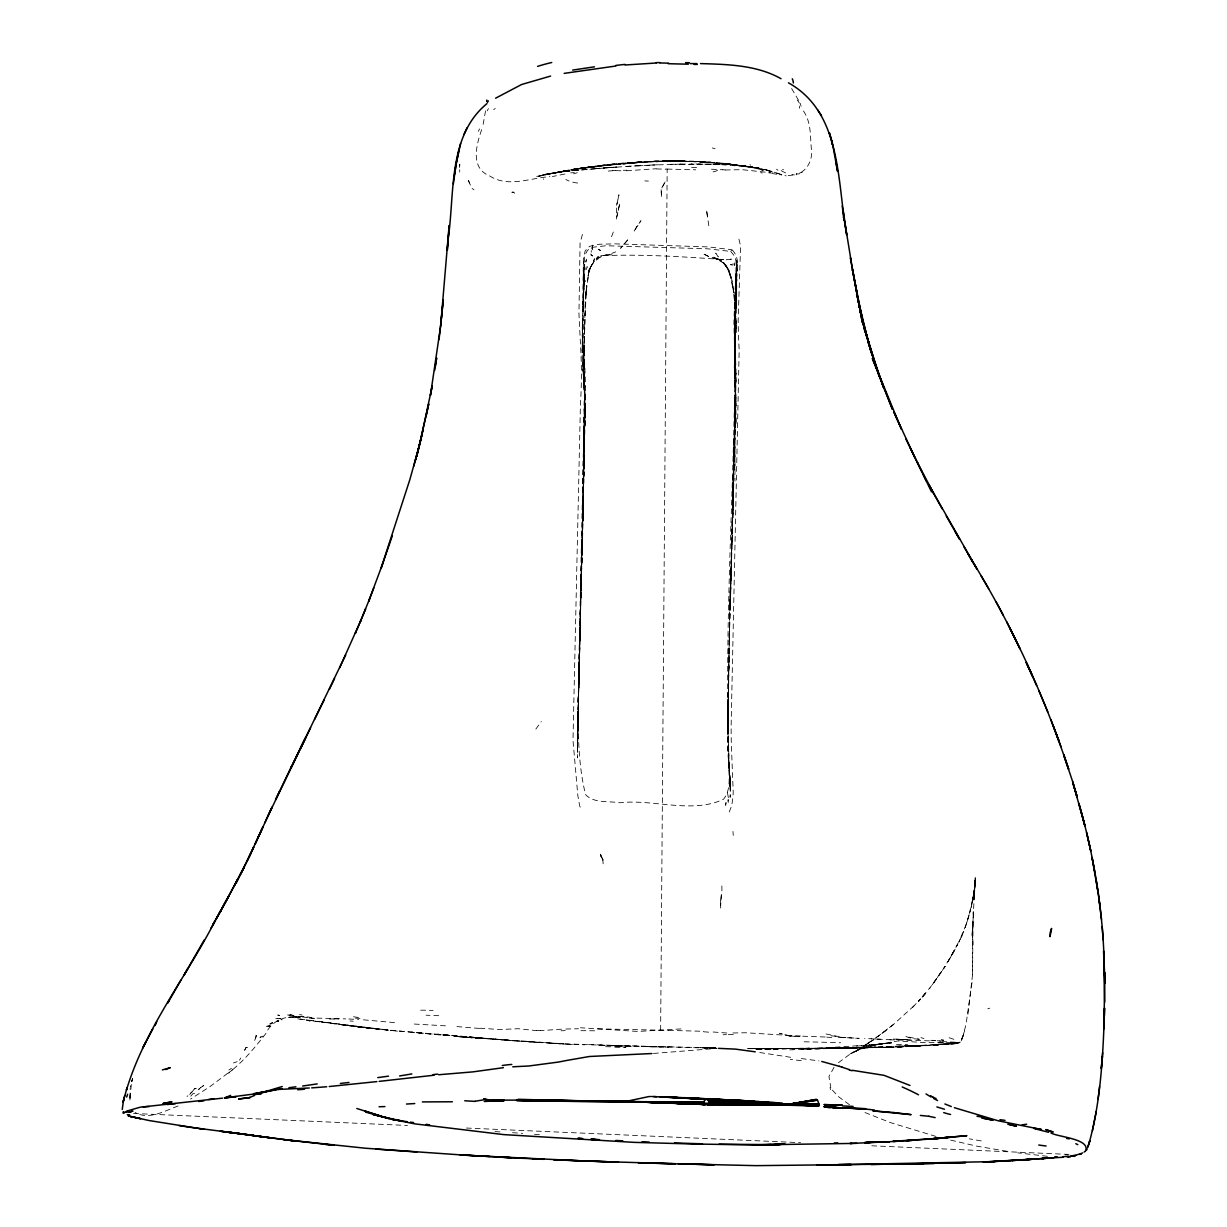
<?xml version="1.0" encoding="UTF-8"?>
<svg xmlns="http://www.w3.org/2000/svg" width="1227" height="1227" viewBox="0 0 1227 1227"><rect width="100%" height="100%" fill="white"/><g stroke="black" fill="none" stroke-linecap="round" stroke-linejoin="round"><path stroke-width="0.75" stroke-dasharray="5 3.75" d="M131.32 1084.423L129.955 1100.021L130.108 1088.594M583.515 272.486L583.715 262.195L583.531 288.207M583.577 486.229L584.696 400.769M727.948 711.599L727.979 753.792L730.479 789.038L730.234 784.467L730.341 787.412C721.921 633.976 736.016 480.186 735.004 326.658M583.239 305.784L584.604 257.164A16.304 15.874 0.1 0 1 585.126 254.756L587.503 250.339L592.15 247.333L606 245.737L707.642 248.805L730.74 251.428L731.89 249.71L708.424 246.918L614.742 243.851L599.359 244.25L589.527 246.351L585.187 250.829L583.423 258.621L582.411 346.766L582.273 326.351M727.672 737.013L727.979 753.792M727.918 729.958L729.037 652.304M730.065 780.74L729.881 785.832L727.902 728.838L728.086 740.479M735.51 384.665L735.494 391.904L735.617 379.68L735.387 398.039L735.448 394.711M728.056 707.013L728.04 708.332L728.148 698.608L727.672 728.562L727.672 726.829M728.593 677.289L728.593 678.362L730.356 594.343M734.498 339.511L735.402 304.097M974.376 896.845L975.312 878.409L971.983 937.244L973.057 920.281L972.536 974.821L967.812 1015.25M577.81 711.307L577.503 752.289L578.147 713.224M583.423 292.348L583.055 304.695L583.346 266.796M584.205 433.131L584.236 426.03M727.795 719.927L727.81 718.439L727.672 728.562M736.798 287.072L735.479 276.627L736.783 291.397L734.835 331.796L735.817 305.232M581.414 563.423L582.227 534.957M583.837 360.922L583.392 382.778L584.558 330.569M583.178 506.184L583.239 498.315M583.745 483.3L583.868 475.693M583.991 450.416L584.804 391.612L582.488 524.926M587.273 267.685L587.288 266.504M660.632 1030.189L667.166 169.081L665.77 169.019M734.804 346.106L734.804 322.287M736.553 293.913L736.338 283.514L736.108 305.891M577.319 736.507L577.748 712.795M582.442 321.765L582.196 356.474L583.561 374.281L582.595 362.701L583.178 371.49L582.825 366.597M581.659 567.211L582.012 546.797A802.703 781.139 0 0 0 582.764 524.098L583.438 481.245M584.267 422.303L584.343 414.956M584.712 385.401L584.712 406.505L583.254 357.026L584.773 387.103L584.297 373.514M721.875 885.909L721.936 892.627M727.749 734.175L728.071 705.157M735.633 381.98L735.679 377.011L735.479 389.803L735.633 381.98L735.494 387.901M583.285 507.426L583.3 491.26M584.083 417.211L578.53 679.513M584.205 429.603L583.377 499.926M584.389 435.294L584.527 422.978M584.589 402.471L584.221 367.318M727.902 715.142L727.764 725.955L728.117 710.157L727.718 732.964M728.255 693.408L728.286 691.031M729.252 632.994L729.191 639.85L729.544 615.248M734.697 337.026L734.728 353.56L735.326 328.023L734.835 344.005M582.242 349.266L582.365 352.394L582.273 346.474L582.196 356.474M583.285 489.558L583.991 454.235M583.791 453.238L584.573 383.913M583.561 480.447L580.877 585.739M584.19 450.539L584.527 417.886M583.561 492.763L585.034 407.717M584.297 443.008L584.389 427.456M584.819 416.076L584.926 407.517M728.669 669.758L728.792 660.832M728.777 667.227L728.363 695.816M729.405 641.537L729.59 626.798M583.392 382.118L583.837 390.263L583.469 376.628M582.687 511.23L581.261 570.632M584.282 419.91L584.451 408.744M584.65 387.64L584.589 376.566L584.159 411.229M583.975 461.613L584.343 449.542M584.834 420.063L584.067 458.469M584.558 444.895L584.681 427.548M727.81 730.985L728.255 707.181M728.485 692.979L728.086 711.936M728.577 676.491L728.685 668.608M729.267 636.936L728.47 688.286M729.62 622.15L729.129 650.847M732.274 535.156L730.418 605.617L731.307 566.751M735.755 383.729L735.955 373.008L734.758 416.168L736.031 371.029L734.712 332.977M583.899 285.661L583.791 289.71L583.929 284.603L583.224 302.179L583.945 269.449L583.454 303.897L584.282 273.989L583.438 297.885M580.739 605.847L580.478 621.429M582.426 509.757L584.251 401.398M582.963 491.582L583.193 477.242M583.761 460.999L583.868 454.143M584.19 447.855L583.346 475.877M584.665 394.434L583.331 349.097L584.604 378.115M583.546 496.72L583.684 488.607M583.868 476.92L584.251 460.064M584.466 436.873L582.457 545.11M584.573 434.803L584.696 426.521M727.81 725.878L727.902 714.712M728.608 674.773L728.132 701.077M728.7 671.491L730.126 595.478M728.194 704.129L728.669 679.298M734.482 350.723L734.636 363.867L734.452 348.867L734.927 372.717M736.139 307.44L734.436 351.796L735.433 304.219M732.366 524.45L733.945 454.082M734.942 434.45L734.988 481.153M735.448 391.95L735.602 384.051L735.096 412.456M582.411 329.357L582.442 327.578L582.334 333.13M583.761 363.913L584.083 345.508M580.233 620.463L580.662 593.27M580.754 602.242L581.567 571.828M583.531 477.87L583.669 470.355M584.497 420.508L584.604 413.99M583.837 472.226L583.438 494.328M584.451 437.165L584.558 430.692M584.988 411.797L584.328 434.649M584.65 438.806L584.037 469.573M728.838 662.672L730.801 576.46M727.933 712.841L728.501 681.614M734.835 331.796L735.019 327.977L734.789 377.563L734.958 337.425M734.636 363.867L736.415 275.891L735.019 335.186M732.151 527.043L733.562 467.226L732.028 530.923M735.571 323.422L735.679 314.127L734.344 356.397L734.406 353.821M733.317 478.239L732.688 500.923M579.113 665.279L578.5 702.994M580.264 613.991L581.184 565.708M583.101 503.101L583.899 466.229M583.653 460.907L584.113 447.594M582.718 533.208L581.721 569.405M583.132 515.355L583.546 497.871M584.405 452.456L584.942 423.683M584.988 412.487L584.926 427.748L585.11 418.56M728.209 697.78L728.363 689.513M729.452 626.951L729.896 604.604M728.669 679.973L729.068 645.141M732.626 498.883L732.918 484.098M732.366 520.095L732.688 503.837M732.764 492.257L732.504 508.545M732.412 528.806L733.086 498.499M733.685 477.824L733.132 517.932L734.16 460.048M735.418 396.858L733.761 459.496M734.083 460.769L735.571 401.873L734.482 446.352M583.454 289.235L583.055 305.508L583.239 299.771M578.929 667.81L579.221 653.331M578.239 702.78L578.285 700.862M578.745 686.967L578.991 672.335M579.052 671.276L580.248 615.586M580.616 597.84L580.831 584.896M579.773 646.951L579.466 661.2M581.399 565.8L581.429 564.083M582.212 528.791L582.81 499.42M583.009 510.509L583.193 502.303M583.285 495.11L583.423 488.254M582.81 516.23L582.242 552.886M733.777 468.791L734.682 420.723M734.252 453.852L734.39 447.38M583.623 296.228L583.055 313.867M578.484 693.792L578.822 680.402L577.396 757.918L578.178 708.669M579.389 646L577.396 742.734M579.619 643.362L580.739 592.518M580.049 616.245L580.218 609.052M578.899 687.948L580.31 629.696M579.926 634.804L581.337 578.776M581.445 574.573L579.251 671.829M584.021 464.205L584.19 456.521M584.573 428.606L585.003 401.689M579.451 669.497L578.546 699.099M582.304 539.803L582.488 531.536M582.81 518.699L583.331 495.294M736.675 289.357L736.645 273.253L735.863 300.538M729.344 625.295L729.405 622.672M729.405 629.497L729.59 621.215M730.556 595.555L730.525 597.334L730.755 587.411M732.182 520.877L731.66 543.193M732.918 488.607L733.102 476.076M728.639 685.356L728.807 677.779M731.998 533.469L732.458 521.23M732.35 515.769L732.856 493.07M734.114 446.383L734.866 419.971M733.439 479.527L733.746 465.018M734.436 431.536L734.62 422.947M735.433 408.514L735.05 424.051M973.21 914.79L973.272 911.707L973.011 922.551M580.632 587.288L580.8 580.08M584.512 425.478L584.466 378.529M579.221 659.543L578.546 694.773M580.724 595.555L580.386 609.788L582.104 556.414M584.098 455.34L583.607 472.364M579.067 671.092L578.684 686.537M579.19 664.574L579.957 634.236M579.405 655.908L579.558 649.129M579.757 641.767L582.825 518.331M578.684 698.746C577.733 730.372 578.04 764.559 585.586 794.651C594.067 803.608 608.945 800.878 619.972 802.765C653.086 798.869 692.212 814.068 723.439 799.314C732.166 789.16 728.209 772.443 728.577 759.804M734.666 349.388L734.973 359.818L734.59 324.986L736.783 261.842L734.743 328.591M735.448 320.907L735.188 332.486L734.267 293.759L735.525 313.038L735.05 301.719M730.51 582.304L730.955 565.233M734.513 425.079L735.31 398.867M730.786 579.374L732.136 535.401M732.059 529.773L731.445 555.509M732.519 515.677L732.703 507.901M734.252 442.901L734.467 433.821M734.452 429.726L735.679 386.812M735.111 403.131L735.847 379.941M732.304 528.131L731.89 545.463M733.225 486.521L732.826 501.766M733.869 469.45L734.298 439.864M735.142 401.643L735.326 394.02M735.893 376.658L735.847 408.484M735.157 427.778L735.571 412.594L735.096 429.051M584.665 416.812C587.58 378.131 581.583 339.557 583.853 300.891M580.862 588.945L582.104 551.751M582.319 532.84L581.859 549.788M582.764 513.208L582.963 505.309M578.178 697.457L578.009 704.099L578.5 687.964M582.917 521.414L583.055 515.769M578.316 709.927L578.362 701.89M580.325 625.203L579.942 640.095M729.498 616.828L729.973 599.466M730.142 593.07L730.31 586.475M733.117 480.156L733.501 464.926M730.372 591.813L730.54 585.126M730.74 572.978L729.712 608.377M733.669 457.886L733.071 481.966L733.777 461.122M734.82 414.281L731.522 559.466M735.004 411.536L735.28 401.03L734.605 426.628M733.086 493.622L733.271 486.628M725.663 805.74L726.016 802.565L725.694 804.421M584.712 327.456L583.178 369.664L586.123 291.781L585.724 299.664M584.619 325.247L584.389 333.575L585.371 301.136L584.819 317.578M580.77 590.678L581.353 570.417M583.009 514.987L582.595 529.527M577.626 718.362L578.561 683.194M729.927 610.31L730.126 599.911M730.295 597.212L730.494 590.187M731.491 555.171L731.691 548.316M733.853 458.238L734.452 430.861L734.037 443.116L734.267 436.106M728.485 689.62L728.669 682.887M582.733 306.397L582.334 337.164L582.902 316.719M583.208 312.149L583.485 297.287M734.988 316.689L734.743 355.094L734.59 344.496L734.59 347.44M734.59 343.039L734.482 346.842L735.464 324.741M736.645 294.495L735.939 313.729M733.792 458.515L733.991 451.49M735.617 389.005L735.372 397.732L735.433 395.83M730.111 596.521L730.832 570.402M731.062 564.052L731.691 541.721M459.573 167.424L459.742 164.188L459.711 172.071M582.104 552.625L582.35 544.527M583.362 507.073L582.334 531.046L582.764 522.901L582.641 526.03M736.415 305.646L736.629 298.422M734.85 414.511L735.096 406.459M733.593 462.855L733.271 473.714L733.332 471.981M734.712 424.818L734.896 418.683L734.651 426.674L734.896 418.882M730.632 582.948L731.031 568.761M731.43 552.579L731.645 545.478M729.973 605.478L730.188 598.224M731.246 566.813L731.461 559.849M974.744 889.912L974.146 899.176L975.266 876.83L974.713 888.087L974.974 882.489M583.669 284.863L583.914 277.532M581.23 571.092L581.598 563.346M616.414 212.977L616.66 205.338L618.914 194.909L616.66 205.338M731.476 550.356L731.691 543.5M730.571 584.865L730.878 574.896M731.185 564.527L731.445 556.184M583.408 294.005L583.454 292.747M581.015 577.932L581.199 572.503M734.528 341.275L734.651 337.9M735.387 420.462L734.712 472.18M730.51 580.172L731.936 542.089M730.74 581.767L731.323 561.23M583.408 361.674L583.73 352.916M972.536 974.821L972.658 936.109L972.965 945.173M735.004 329.603L734.298 367.149L736.047 424.634L735.771 396.919L735.893 405.846L735.832 402.563M734.958 321.259L736.093 292.824L735.142 316.627L735.28 313.821M736.921 273.161L736.614 280.492L736.706 278.529M735.356 308.192L734.804 324.511L735.556 315.906M972.689 928.992L973.057 920.281M735.771 297.21C732.626 282.87 744.252 261.182 731.752 249.572M736.031 298.744L736.369 291.52M735.111 319.695L735.494 312.103M735.295 326.137L735.633 319.189L735.54 320.814M586.061 268.483L586 269.587L586.169 266.873M974.867 885.25L975.204 879.437M973.394 917.873L973.732 912.044M734.682 263.912L734.697 265.477L734.881 262.639M586.092 292.609L586.414 287.885L585.923 294.281L586.751 285.477L585.586 295.722L589.42 268.023L587.549 280.753L589.374 268.406L588.086 276.136L590.601 266.842L588.224 272.287L592.074 264.372L589.374 268.974L594.681 260.906L592.396 263.79L600.417 256.734L596.843 258.145M592.012 248.759L592.488 247.01L592.012 248.759L593.055 250.078L592.012 248.713M972.014 982.367L966.063 1024.1L963.072 1035.987L959.867 1042.444L942.934 1044.637L958.164 1043.441L932.259 1045.435L887.29 1047.367L920.204 1046.14M974.56 887.443L975.281 880.802L972.75 900.787L975.128 883.164L974.345 888.762M972.643 899.606L974.253 889.897L971.155 907.505L974.299 891.354L971.815 904.146M736.2 280.277L735.97 281.658L735.479 276.627M130.323 1087.214L130.614 1085.726M586.414 259.188L585.862 262.087L586.399 259.081L585.325 259.188M131.903 1081.493L132.485 1078.579M972.229 902.09L973.486 896.538L968.686 916.4M132.501 1078.349L131.734 1081.601L132.807 1077.245M485.539 110.859L482.594 127.378M964.146 1032.014L963.072 1035.987L964.514 1030.818M969.56 913.455L970.542 909.836L965.22 927.443L969.085 915.373L967.858 919.222M254.664 1040.45L257.271 1034.054L256.06 1035.481M255.354 1037.965L256.136 1035.373M961.968 1039.162L963.302 1035.297M966.186 924.422L958.839 942.167L963.778 931.508L962.014 935.281M590.601 266.842L589.359 270.231L590.34 267.593M611.537 236.688L613.531 231.458M244.71 1050.373L245.952 1047.26L248.759 1047.659L246.29 1047.444L244.648 1050.082M468.346 180.584L470.723 185.768L468.453 180.338M269.817 1025.036L268.422 1026.339L269.541 1026.186L267.609 1026.109M961.155 1040.91L962.443 1037.643L960.818 1041.524M481.674 129.663C476.444 144.755 469.834 167.992 489.665 175.936C508.254 187.946 529.88 177.93 549.926 176.688M728.209 802.519L728.209 799.544L727.994 801.108M952.704 953.348L947.98 961.83L961.891 936.017L959.959 939.698M728.378 797.657L727.412 792.596M952.75 953.532L957.766 944.207L948.164 961.447M582.457 234.418L580.08 242.808L578.945 313.897L580.938 353.483A464.772 452.288 0 0 1 581.414 373.974A521.306 507.303 0 0 1 580.417 404.711L572.994 740.387L577.856 795.802L579.65 805.725A29.402 28.604 0 0 0 581.061 808.992L581.383 809.559M953.931 951.308L943.762 968.333L929.698 988.441M239.48 1060.159L240.799 1058.011M729.237 811.983L731.553 806.139A92.516 90.031 0 0 0 733.209 792.259L731.43 746.384A507.625 494.006 0 0 1 731.292 717.534L739.175 349.741A650.172 632.703 0 0 1 738.163 320.37L740.587 245.937L738.531 237.624M933.885 982.827L945.219 966.247L930.296 987.321L918.67 1001.033L925.511 993.21M535.831 729.099L541.306 721.491M191.841 1092.291L194.203 1089.055L197.578 1087.981L194.341 1088.794M232.225 1070.159L228.82 1072.597M834.069 1067.291L828.946 1076.493L830.802 1087.429M189.679 1094.53L191.826 1091.984L187.01 1096.539M260.998 1036.508L259.971 1037.705L263.222 1035.971L261.075 1036.493M190.737 1096.156L192.976 1093.671L197.976 1093.257M912.704 1007.214L920.02 999.468M796.277 174.832L796.2 173.912A50.184 2.807 25.6 0 1 796.844 173.943M584.558 281.735L585.371 280.922L584.558 281.735L584.405 280.139L584.512 281.643M913.977 1005.864L893.425 1024.499L870.863 1041.708M838.424 1062.705L849.989 1054.146L865.664 1046.094L858.302 1049.852L877.121 1044.56L866.584 1046.263L882.566 1043.732L873.793 1045.235M270.6 1023.226L269.925 1023.824L272.67 1022.751M275.692 1018.747L277.394 1018.425M269.894 1026.616L270.615 1025.971L268.59 1026.37M801.216 172.317C807.565 168.329 811.185 161.351 811.676 153.636A90.706 17.93 24.8 0 0 811.768 152.317C809.682 137.209 812.351 121.902 801.798 108.728M233.13 1069.254C245.599 1058.84 255.906 1046.278 265.845 1033.517C274.833 1014.499 296.459 1014.898 314.158 1017.935M893.425 1024.499L877.965 1036.6M885.955 1030.557L862.826 1046.876L870.096 1041.938M272.471 1022.505L271.596 1022.904M227.747 1073.226L209.986 1086.616L190.584 1099.055M270.139 1024.085L272.195 1023.517L270.86 1023.349M277.885 1020.711L278.774 1020.158L277.057 1021.293L280.277 1020.082L276.796 1021.125M958.686 1042.996L959.928 1042.152L958.532 1043.073L959.223 1042.628M281.228 1019.775L282.241 1019.821M857.75 1050.281L855.817 1051.11L858.992 1049.745L849.253 1054.484L874.191 1039.499M228.912 1069.975L231.489 1068.334M864.222 1046.125L866.86 1044.484L855.05 1051.662L859.59 1049.07L858.593 1049.622M858.302 1049.944L862.612 1047.873M178.053 1106.018C164.786 1110.726 148.866 1120.573 135.093 1112.429M615.724 251.872L611.721 253.437M277.287 1018.349L280.707 1018.747L277.962 1018.073M277.379 1021.477L278.621 1021.002L277.287 1021.37M607.442 254.817L604.604 255.385L610.202 254.188L597.258 257.961L599.436 257.271M598.009 257.823L598.73 257.532M864.099 1047.275L866.63 1046.508M590.724 253.989L592.641 255.998L591.077 255.293L590.939 253.912M233.452 1062.935L237.133 1061.708M266.351 1026.324L268.406 1026.125M552.763 173.007L567.81 170.538L544.236 174.832L551.767 173.222M868.287 1046.064L897.903 1040.971L926.554 1042.674L959.729 1042.413L939.575 1041.478M540.754 175.691L538.438 176.32L559.328 171.826M596.583 166.258L626.061 163.605L578.055 168.452L550.156 173.789L568.684 170.185L597.672 166.627L569.098 170.016L541.092 175.783L543.408 175.185M591.261 252.195L591.276 250.553M546.122 174.433L547.809 173.989M564.926 174.004L552.395 176.535M536.674 176.397L567.457 170.89L551.429 173.314M594.42 168.774L617.058 166.979L573.761 170.522L544.711 174.249L603.638 165.354L663.04 161.074M563.576 171.673L554.512 172.823L586.997 167.133L645.693 161.887L633.976 162.67M788.209 175.507L791.354 175.446M288.974 1015.342L290.554 1015.036L287.547 1014.959M542.135 175.124L557.196 172.547M542.779 174.97L549.589 173.697M578.454 168.482L585.985 167.363L570.616 169.909L603.515 165.062L641.537 161.857M673.485 160.768L683.408 160.906C648.945 160.461 614.374 162.762 580.371 168.498L594.635 166.228L578.776 168.452M874.974 1045.036L882.566 1043.732M562.672 171.105L568.745 170.078M580.448 168.39L586.966 167.317M593.837 166.535L585.862 167.823L612.748 164.234L602.396 165.43M956.508 1043.533L957.52 1043.487L910.219 1046.57M888.962 1043.057L891.385 1042.705L869.636 1045.128L882.075 1043.886M585.846 167.501L641.154 162.041M877.259 1044.652L884.698 1043.61M556.122 172.593L584.328 169.525M932.535 1044.959L954.545 1043.241L944.744 1044.07M711.461 169.219L722.902 169.786M586.567 167.317L594.282 166.397M950.373 1044.1L954.606 1043.594M570.708 172.869L574.389 172.608M605.816 255.155L600.279 255.737C639.742 254.096 679.528 256.458 718.915 259.265L712.135 257.624L721.859 261.152L713.731 257.179L723.24 262.915L722.55 262.425L729.912 271.474L724.175 263.007L730.74 274.848L727.013 267.747L731.507 278.59L728.899 271.152M611.659 164.357L656.491 161.212L646.2 161.734M611.767 164.357L629.206 162.777M943.9 1043.993L952.229 1043.211M608.27 171.074L612.887 170.706M572.426 170.722L594.788 168.789M680.97 1028.916L637.963 1031.447L580.494 1027.766M856.431 1046.14L870.081 1044.929L801.093 1049.438L875.603 1047.091L827.565 1048.134L864.836 1047.398M620.785 163.452L668.332 160.706L706.016 161.719M594.85 168.62L606.521 167.716M606.123 167.869L616.368 167.102M908.195 1045.987L917.336 1045.343L875.986 1047.122L916.937 1045.45L898.624 1046.401L900.419 1046.37M943.962 1043.993L912.551 1045.895L944.698 1044.484L932.321 1045.358M573.761 170.522L574.665 170.461M616.706 167.133L638.163 165.706M653.424 1053.441L716.89 1048.395M636.66 162.301L659.006 160.952L697.856 161.243M643.485 162.056L670.648 160.921M626.522 166.366L660.371 164.648M637.841 165.86L649.881 165.231M626.675 170.798L656.2 168.743M654.037 161.351L655.172 161.289M920.127 1046.125L876.63 1047.597M792.105 174.694L794.482 174.924M561.521 1029.177L540.294 1030.665M649.604 165.124L681.706 164.111M608.883 254.94L611.951 254.833M732.902 1032.981L745.801 1032.766L791.338 1035.557M675.172 161.12L655.77 161.749L684.191 161.074L710.847 162.163M789.667 1049.867L838.747 1048.073M723.025 1034.76L726.43 1034.652M877.29 1047.521L865.909 1047.843L888.962 1047.214L827.305 1048.088M900.465 1046.938L852.872 1048.088M796.522 173.789C800.234 174.587 798.302 173.099 801.093 172.562M513.592 192.179L511.858 192.225L513.76 192.21L515.11 193.759L513.76 192.21M479.91 1028.226L496.168 1029.269A37.96 33.114 -38.7 0 0 499.634 1029.545L518.116 1028.717L536.674 1030.634M565.8 1029.024L578.5 1028.747M875.388 1047.689L888.486 1047.275L841.185 1048.333M838.839 1047.981L876.477 1047.122L852.305 1047.628M877.182 1047.536L889.192 1047.244M665.019 161.381L699.942 161.627M757.028 1049.284L777.565 1048.84M670.801 164.265L729.59 164.633L691.43 163.851M755.801 1049.3L839.651 1047.873M792.167 1048.84L828.056 1048.119L790.725 1048.564M852.704 1048.165L864.698 1047.935M680.556 164.065L721.246 164.265M766.185 1049.085L778.179 1048.855M804.713 1048.364L766.967 1049.07L809.498 1048.149L785.019 1048.518M843.056 1048.134L867.09 1047.643L841.661 1048.257M840.127 1048.088L816.108 1048.456M299.311 1017.014L295.155 1017.014M807.182 1048.364L796.139 1048.518L806.998 1048.441M792.903 1048.656L829.973 1048.333M815.372 1048.487L827.381 1048.318M854.391 1048.073L807.427 1048.379L843.133 1048.149M796.308 1048.395L781.4 1048.686L793.455 1048.564M793.24 1048.594L805.832 1048.472M833.271 1048.195L746.691 1048.671L773.47 1048.625M756.445 1049.192L767.673 1049.1M667.718 160.875L705.065 161.749L703.086 161.642L748.531 166.627L694.528 161.166M769.176 1048.748L781.553 1048.656M781.814 1048.64L842.105 1048.226L818.746 1048.395M721.491 259.587L723.516 259.587L716.246 258.897L719.62 259.449M756.63 1049.254L767.381 1049.192M750.249 1048.61L783.117 1048.564M758.179 1048.732L831.001 1048.395M771.308 1048.579L783.378 1048.564M902.014 1039.591L910.465 1039.806L893.087 1039.054L911.032 1039.637M761.875 1048.564L749.896 1048.564L770.755 1048.594M851.063 1047.689L851.967 1047.689M760.219 1048.41L784.375 1048.472M749.697 1048.594L784.912 1048.456M668.592 1030.389L703.669 1031.293M716.001 1048.318L586.751 1044.56M748.899 1048.364L760.617 1048.425M725.31 169.986L741.952 169.663L767.335 172.363M747.949 1048.502L759.62 1048.564M675.264 160.798L684.39 160.875M713.961 1047.843L700.51 1047.674L715.678 1047.843L596.721 1045.343M615.923 170.645L622.948 170.844M641.644 1046.554L668.991 1047.137L642.288 1046.554M597.656 1028.855L661.675 1030.205A325.676 20.859 1.2 0 1 668.531 1030.435M716.43 1048.165L703.945 1047.935L716.261 1048.195M615.187 1046.938L626.015 1047.168L602.963 1046.616M631.353 1046.278L563.3 1043.748L468.607 1037.336L506.122 1040.143M656.276 1046.846L598.715 1045.113M316.934 1018.103L345.753 1018.885M825.173 1036.999L800.617 1036.14M726.829 1033.011L709.973 1031.769M929.452 1040.864L889.943 1039.806M607.38 1045.68L619.42 1046.048M610.11 1045.542L622.902 1046.017M712.626 164.004L753.961 167.286M712.979 162.577L693.347 161.688L704.559 162.148M891.155 1039.79L864.514 1038.456M838.164 1037.321L859.176 1038.349L838.501 1037.152L849.099 1037.797M133.605 1113.472L407.517 1125.466M466.413 1128.042L800.587 1142.674M871.814 1145.788L1069.039 1154.423M348.805 1018.993L358.621 1019.499M719.605 259.418L721.292 259.51M573.807 1044.3L584.727 1044.837M667.105 169.081L695.755 169.817M880.511 1039.3L871.139 1038.824M790.004 1036.048L799.344 1036.539L789.59 1036.017L779.559 1033.257L789.59 1036.017M703.7 162.102L730.203 164.065L719.559 163.114M930.726 1040.297L940.787 1041.109L936.584 1040.603M445.493 1025.833L411.244 1023.87M527.119 1041.57L563.653 1043.794M943.701 1040.082L941.186 1039.913L945.94 1040.787M550.064 1043.257L572.626 1044.56L525.417 1041.662M505.877 1040.082L527.135 1041.554M512.518 1132.69L522.671 1133.349M495.018 1131.585L500.002 1131.908M516.49 1040.864L537.855 1042.459M526.153 1041.692L386.122 1029.959M515.079 1040.941L454.373 1036.248L467.656 1037.398L466.505 1037.275M700.878 161.489L733.531 164.556L725.111 163.544M456.919 1026.585L476.061 1028.18A66.611 58.114 -57.1 0 0 479.91 1028.349M483.76 1038.149L495.693 1039.054M468.039 1037.475L478.714 1038.272L468.054 1037.505M709.022 162.087L711.614 162.286M483.561 1038.134L437.671 1034.192L449.742 1035.312M1047.475 1156.325L1017.643 1152.828M460.861 1036.309L471.874 1037.214M363.437 1019.821L397.517 1022.889M458.3 1036.646L478.407 1038.287M534.481 1134.3L541.966 1134.96M387.395 1030.051L376.014 1028.87L446.628 1035.573M456.873 1036.432L467.656 1037.398M826.737 1037.106L833.854 1037.781M436.245 1034.422L469.097 1037.336L411.551 1032.183L447.64 1035.496M319.986 1021.907L296.995 1018.732L387.487 1029.959M716.323 162.685L758.853 168.191L786.2 175.906M724.712 163.666L740.909 165.415M397.471 1031.14L361.904 1027.244M801.292 1058.548L818.961 1060.895M766.338 169.832L726.813 163.774M356.229 1026.646L375.508 1028.747L339.327 1024.468L366.873 1027.889L343.054 1024.928M376.827 1028.962L351.535 1025.925M355.431 1026.508L375.508 1028.747L320.86 1021.846L334.91 1023.809M831.062 1035.757L839.621 1036.8L822.842 1033.303M352.594 1026.079L306.259 1020.036M721.905 163.084L741.261 165.522M746.123 166.151L735.479 164.924L752.105 167.424L743.301 165.86M790.617 1057.291L757.028 1052.106M748.209 166.427L749.682 166.627M332.18 1023.425L344.71 1025.189M353.483 1016.754L360.677 1017.812M1007.091 1151.263L976.922 1146.187L949.131 1139.776M759.39 168.145L752.55 167.056L759.007 168.191M299.541 1014.576L302.118 1015.051M771.737 173.498L781.798 174.924L776.676 172.9M949.115 1037.751L954.207 1039.422L952.045 1038.625M1065.542 1154.73L1068.364 1155.343M958.026 1042.889L957.888 1042.72M936.017 1136.432L890.48 1122.613L863.164 1111.815M768.531 172.654L770.341 173.16M765.832 169.725L777.335 173.16M600.218 250.185L598.193 249.296L601.843 251.458M292.225 1015.465L294.879 1016.754M849.421 1104.683L838.516 1096.708L832.013 1089.699M730.74 251.428L735.096 256.78L736.231 262.731L733.899 321.919L734.912 366.689M472.058 188.421L473.959 189.802M723.347 262.67L727.136 266.274L726.001 265.201M792.351 175.338L791.936 174.863A30.813 1.426 21.1 0 1 792.013 174.648M798.593 100.369L791.078 87.623M800.28 103.375L801.078 106.32M729.651 273.759L734.022 293.13L732.795 286.259L735.31 307.808M708.807 225.737L706.537 209.786L707.55 217.9M733.501 290.293L731.323 276.873L733.071 288.33M736.461 281.658L735.985 277.517L736.675 285.462M735.556 275.431L735.28 273.023M736.43 277.425L736.307 276.244L736.629 281.014L736.43 277.425L736.522 278.836M729.927 779.651L729.866 777.949L730.111 784.897L727.902 748.654M577.334 740.725L577.779 746.691L577.242 737.473M582.595 362.701L582.871 366.198M736.783 262.317L736.614 260.047M736.936 271.014L736.629 266.566M732.964 831.461L733.255 835.418M582.518 336.535L582.764 340.232L582.38 332.808M728.347 758.209L729.145 770.449M734.927 301.627L734.988 302.471M736.292 280.109L736.522 291.336M583.853 365.447L583.776 364.143L584.313 374.112M735.51 384.342L735.172 376.643L735.617 388.867M728.439 759.59L727.902 718.715L727.78 733.792L727.764 722.718M584.788 393.284L584.328 383.576L584.788 393.576M582.319 341.505L582.442 344.404L582.304 334.496M584.865 400.554L584.42 380.094L584.942 403.683M735.801 396.152L735.418 381.674L735.433 382.962M584.466 381.336L584.773 389.572M734.973 363.621L735.249 371.796L734.559 341.06L734.574 342.486M734.881 368.223L734.406 349.22M734.59 360.891L734.927 372.364L734.467 349.603M734.728 350.922L734.973 359.818M584.773 396.106L585.095 407.318M583.07 370.14L583.485 384.603L583.423 377.824M577.35 738.593L577.442 742.136M735.525 387.134L735.556 388.392M577.334 740.08L577.488 747.78L577.396 742.274L577.426 745.587M972.735 929.606L972.628 922.719L972.796 933.502M735.771 396.919L735.832 401.643M734.452 348.867L734.59 359.526M729.988 776.706L730.034 781.63L729.835 775.372L730.034 789.835L730.004 778.716L730.019 784.084M577.457 744.774L577.457 745.985M584.481 372.87L584.804 396.321M734.59 324.986L734.636 336.535M583.362 261.489L583.362 262.701M129.939 1094.99L129.955 1100.021M585.049 405.585L585.11 418.131M584.665 391.704L584.665 393.729M656.43 168.958A31.242 3.39 1.6 0 1 665.463 169.219M626.966 170.216A43.512 21.779 -16.7 0 1 623.316 170.308M612.748 170.461A55.43 34.264 33.5 0 1 615.785 170.369M577.641 183.053A128.39 26.687 -15.7 0 1 565.862 179.418M573.607 173.835A113.329 7.96 -7.4 0 1 577.334 172.7M644.819 180.921A144.203 4.525 2.9 0 1 648.423 181.059M573.776 168.482A71.733 12.531 -31 0 1 575.064 170.323M543.592 179.433A395.984 21.503 -18.2 0 1 543.484 178.789M479.588 128.896A249.342 45.583 -29.7 0 1 478.269 131.35M487.257 110.829A304.327 76.273 -2.7 0 1 488.438 108.636M493.653 109.632A200.492 52.009 3.1 0 1 495.263 108.451M797.243 100.077A106.948 25.982 17 0 1 799.375 103.16M799.36 108.313A226.872 58.375 9.9 0 1 799.605 106.059M802.289 172.593A64.065 3.942 2.3 0 1 801.66 172.317M715.034 148.636A157.762 4.801 14.5 0 1 712.32 147.976M783.516 169.725A194.633 8.942 23.6 0 1 782.504 169.403M781.17 170.676A48.957 1.748 24.5 0 1 785.924 173.114M776.553 169.188A128.482 4.371 32.5 0 1 777.995 170.262M749.912 164.817A63.942 1.319 19.7 0 1 750.709 165.108M770.924 172.777A227.286 21.795 40.6 0 1 769.406 172.332M760.571 172.716A104.648 7.976 -0.8 0 1 762.304 172.961M725.218 169.939A20.736 3.742 19.1 0 1 722.81 169.725M717.55 170.17A61.657 8.712 8 0 1 713.04 171.887M696.599 167.547A40.046 6.35 8 0 1 690.571 167.271M580.892 1030.695A92.24 13.574 1.5 0 1 597.672 1030.879M561.03 1030.787A170.768 86.457 -9.9 0 1 565.233 1030.619M540.309 1030.435A46.089 38.39 -21.5 0 1 536.72 1030.419M420.662 1010.174A292.379 82.638 13.8 0 1 433.085 1010.404M438.76 1015.711A292.333 43.252 -3.2 0 1 426.045 1015.174M355.401 1018.18A188.973 27.239 18.2 0 1 360.002 1018.379M349.986 1021.002A321.888 53.359 22.1 0 1 353.161 1021.201M310.017 1021.201A312.578 39.816 -23.2 0 1 308.268 1020.557M231.98 1070.159A135.982 18.988 1.6 0 1 232.777 1069.238M228.207 1073.303A89.142 14.601 8.7 0 1 229.403 1072.705M801.308 1060.649A178.544 64.556 7.1 0 1 790.28 1059.33M981.278 1140.926A1316.264 74.709 16.6 0 1 969.315 1138.84M830.556 1089.653A272.379 45.614 2.4 0 1 830.096 1087.398M863.241 1047.091A268.36 26.519 -50.3 0 1 864.636 1046.6M987.75 1008.824A379.787 3.65 -18 0 1 989.76 1008.149M896.446 1044.683A152.439 6.702 -3.3 0 1 907.535 1044.545M932.689 1040.297A303.974 23.359 -8.3 0 1 935.081 1040.404M920.925 1037.628A155.829 10.66 -1.4 0 1 923.992 1038.64M804.176 1041.8A341.658 34.663 -2 0 1 840.664 1042.766M800.495 1035.987A249.833 105.875 17.8 0 1 791.231 1035.389M733.301 1034.545A84.97 66.457 19.3 0 1 727.09 1034.637M703.7 1031.8A194.019 157.148 17.5 0 1 709.988 1032.275M730.341 786.538L730.142 797.32L730.341 786.538M730.004 782.274L730.019 783.731L730.034 782.243M582.411 340.186L582.258 347.916L582.411 340.186M720.724 900.419L720.464 908.609L721.507 892.934L720.724 900.419M583.975 277.854L583.807 281.044L584.037 277.9M733.056 263.544L732.964 265.093L730.494 264.649L732.948 265.032L733.056 263.544M585.586 296.367L585.417 298.959L585.816 293.483L585.586 296.367M736.43 277.179L735.939 274.112L736.415 277.302M584.712 264.388L584.42 266.995L584.712 264.388M584.113 268.744L583.991 269.756L584.543 265.968L584.113 268.744M584.389 277.823L584.006 280.508L584.604 276.75L584.389 277.823M617.81 212.087L616.153 219.832L619.865 203.038L617.81 212.087M594.374 259.357L593.638 261.351L594.359 258.575L594.374 259.357M665.095 181.979L661.154 189.311L661.522 197.486L661.123 189.203L665.095 181.979M636.644 226.78L633.684 231.857L640.969 220.707L636.644 226.78M597.212 257.747L596.184 259.234L599.313 255.017L597.212 257.747M627.657 239.971L620.571 248.314L627.657 239.971M592.672 247.102L592.242 245.124L592.595 247.179M925.403 993.609L918.517 1001.431L925.403 993.609M200.814 1087.475L198.391 1089.653L203.636 1085.527L200.814 1087.475M288.759 1017.321L290.462 1017.582L288.759 1017.321M731.307 259.158L726.522 259.802L731.307 259.158M279.618 1015.481L277.793 1015.051L279.618 1015.481M882.305 1043.794L880.265 1044.024L891.492 1042.904L869.56 1044.975L882.305 1043.794M297.118 1017.045L295.569 1017.214L300.876 1017.858L295.124 1016.953L300.247 1017.582L297.241 1017.06M943.103 1042.613L937.321 1042.919L943.103 1042.613M338.775 1018.855L329.71 1019.008L338.775 1018.855M303.483 1016.616L298.575 1016.477L307.471 1017.566L303.483 1016.616M899.253 1046.324L898.256 1046.386L908.793 1045.864L899.253 1046.324M910.419 1046.508L900.25 1046.892L910.419 1046.508M955.035 1042.689L951.508 1042.475L955.035 1042.689M314.235 1018.364L308.33 1018.042L314.235 1018.364M293.054 1017.49L291.566 1017.398L295.385 1017.827L293.054 1017.49M919.253 1039.254L912.321 1038.64L905.541 1036.447L919.253 1039.254M752.12 166.949L749.728 166.627L758.853 168.191L752.12 166.949M294.005 1015.465L290.416 1014.836L294.005 1015.465M755.034 167.792L744.498 165.936L755.034 167.792M714.942 258.652L713.654 258.391L714.942 258.652M771.691 171.397L763.792 169.357L771.691 171.397M761.169 169.725L756.553 168.498L763.255 170.292L761.169 169.725M708.562 256.428L702.519 253.452L708.562 256.428M724.743 264.633L723.746 263.468L724.743 264.633M602.871 859.467L599.558 853.992L602.871 859.467L603.147 863.977L602.794 859.375L600.463 854.161L602.871 859.467M718.194 256.78L715.709 253.115L718.194 256.78M736.2 284.94L735.679 282.287L736.583 288.1L736.001 283.79L736.2 284.94M736.645 266.934L736.461 265.185L736.798 269.035L736.568 265.845L736.645 266.934M736.645 273.299L736.537 271.581L736.783 281.182L736.645 273.299M736.491 325.876L736.077 317.854L736.706 332.272L736.491 325.876M737.028 265.83L736.936 263.851L737.028 265.83M734.912 385.661L734.498 375.002L734.896 385.769M735.387 377.18L735.019 356.689L735.387 377.18"/><path stroke-width="1.5" d="M1104.745 1002.122L1103.625 950.971L1104.729 977.244L1103.917 1028.901L1104.561 1008.103L1104.377 1015.404M464.757 1100.772L475.232 1101.401M281.75 1088.794L253.636 1093.656M1104.239 1019.729C1102.613 1061.355 1100.205 1103.594 1088.886 1143.901M122.255 1109.499L123.467 1100.466L127.102 1087.613L126.458 1090.036C144.771 1028.978 185.553 978.042 214.556 921.937L210.707 928.624M441.935 313.115L443.284 299.649L440.662 325.799L449.082 225.86M447.38 250.185L449.235 225.584M288.912 1087.72L295.906 1086.8M704.62 1100.19A4.617 4.494 2.5 0 0 704.313 1100.573L703.823 1103.61L626.568 1101.57M1101.754 1064.1L1102.674 1052.674M447.226 250.277L448.208 237.977M448.192 238.498C454.864 193.529 447.64 135.798 486.996 103.589M441.996 312.594L439.036 339.649M302.67 1086.018L317.226 1083.916M1098.042 1099.438L1099.561 1086.478M440.6 326.244L430.432 395.385L432.18 386.106L420.155 442.257L423.33 428.975M453.361 183.82L456.321 162.577L454.557 174.587M435.14 367.425L436.643 357.977L434.634 370.508M1096.263 1111.509L1092.413 1130.865M753.746 1101.171L683.96 1097.674L753.746 1101.171L706.829 1099.269L709.007 1101.401L789.528 1104.392L817.458 1099.975L819.038 1104.392L818.838 1105.757L708.562 1103.963L818.915 1105.665L789.759 1104.561M426.045 416.628L428.76 403.913L417.318 453.852L419.557 444.619L409.879 479.542L381.045 568.408L392.379 535.647M459.005 149.74L455.969 164.847L460.554 143.544M124.218 1097.736L123.129 1102.229L124.74 1095.619M421.781 435.554L416.076 457.978L419.557 444.619M123.083 1111.984L123.16 1113.073M213.743 1098.809L208.605 1099.484M413.622 466.567L417.272 453.53L415.232 460.877M377.778 1077.613L388.53 1076.156M224.495 1097.782L230.308 1097.291M1087.582 1147.828L1089.837 1140.788L1087.996 1146.478M708.761 1103.763L709.237 1102.459M382.533 564.129L368.637 601.353L373.79 587.902M364.787 610.831L365.585 608.914L359.986 622.503L369.588 598.899M355.876 632.058L355.401 633.255L360.677 620.801L339.71 667.672M999.959 1119.684L1005.005 1120.358M261.765 829.391L254.94 844.467L272.072 807.09L264.833 822.765M399.603 1075.956L411.873 1073.932M249.173 856.829L253.728 847.013L246.719 861.998L262.869 827.151L258.437 836.691M268.038 815.786L310.569 727.718M279.649 791.032L275.569 799.743L291.474 766.43M463.821 134.694L467.119 127.746M709.083 1103.303L790.035 1104.469M155.676 1023.87L154.878 1025.573L156.765 1021.662M299.48 750.234L290.768 768.24L295.262 758.899M251.136 852.596L236.29 882.52L246.244 862.98M344.894 656.537L345.6 655.08L300.339 748.531L304.695 739.544M329.342 689.329L334.542 678.608M324.204 699.85L314.572 719.482M296.213 756.737L305.492 738.01M301.044 746.952L306.044 736.952M142.562 1048.303L152.808 1028.978M143.36 1046.769L145.768 1042.152M1069.238 1138.886L1066.57 1138.426M240.277 874.652L244.204 867.121L220.154 912.121M233.928 886.492L237.808 879.176L223.59 905.603M1033.625 1128.119L1041.493 1129.5L998.164 1120.772L954.361 1107.69M169.05 1000.618L167.731 1003.011L180.814 980.296M216.167 918.992L220.799 910.649L212.716 925.112L229.066 895.541L218.667 914.422M1085.343 1151.263C1091.616 1138.825 1057.153 1136.984 1050.879 1132.904M187.624 968.809L183.851 975.48L204.234 940.005M1086.631 1149.99L1087.107 1149.193M503.883 1100.42L491.659 1100.205L516.843 1100.098M976.968 1116.248L982.827 1117.153M704.804 1100.005L706.323 1099.223L687.289 1097.828M936.861 1106.923L944.483 1109.239M818.516 1105.941L789.36 1104.622L708.5 1103.993M1084.975 1151.524L1084.162 1152.046M495.616 98.191L521.567 84.525L550.586 76.074M789.728 1104.653L708.362 1104.085M708.24 1104.162L789.36 1104.622L818.133 1106.002M126.918 1111.141L123.498 1113.288M127.347 1110.926L140.123 1107.214L222.532 1098.15M1082.628 1152.874L1080.711 1153.687M254.587 1095.466L249.725 1097.429M165.752 1069.53L170.292 1067.643L162.378 1069.929M230.63 1095.404L224.495 1097.889L236.182 1096.616L230.277 1097.398M267.118 1091.064L282.271 1086.524M785.188 1104.545L705.372 1104.53L659.957 1102.521M1079.975 1153.947L1076.539 1154.929M1077.827 1144.684L1075.818 1143.687M260.507 1092.935L267.164 1091.186L253.636 1093.947M626.69 1101.294L649.006 1096.539M1081.324 1154.07L1079.653 1154.438M126.32 1112.199L128.697 1111.984M1075.573 1155.159L1070.956 1155.972M572.702 70.092L594.497 66.81M928.87 1116.309L935.158 1117.613M1067.168 1156.954L1070.834 1156.463L1068.073 1156.77M784.145 1104.515L707.135 1104.484L728.424 1103.656L706.89 1104.499M816.154 1099.346L788.716 1104.331L816.799 1099.699M585.892 1101.033L531.874 1100.941L703.608 1102.429M789.007 1104.331L816.63 1099.576L788.884 1104.315L708.654 1100.696M564.144 73.375L615.877 66.013M475.248 1101.233L483.591 1099.837M1022.06 1124.883L1026.646 1124.193M129.556 1114.729L127.271 1114.683M830.066 1107.812L824.145 1106.831L842.428 1108.349L832.489 1107.352M198.759 1101.478L203.866 1100.849M817.443 1100.205L789.344 1104.392L708.838 1101.018M175.568 1103.64L167.255 1104.545M224.725 1097.843L259.756 1093.257L276.581 1089.484M253.836 1094.683L261.412 1093.625L253.636 1094.147L260.492 1093.242M503.423 1067.689L472.748 1071.892L438.714 1074.745M434.067 1075.22L379.22 1081.37M789.513 1104.607L708.04 1104.254M1016.217 1126.248L1007.904 1124.177L1016.401 1126.217M297.839 1089.791L304.587 1089.208M274.587 1089.423L281.796 1088.656L274.434 1089.423M340.37 1083.456L348.959 1082.459M329.265 1086.524L376.873 1081.601M625.126 64.985L656.276 63.006M993.517 1161.616L1012.842 1160.435L983.149 1162.076L1043.855 1158.441L1012.382 1160.543L1032.428 1159.27M326.689 1086.769L311.689 1087.874M892.98 1141.294L938.67 1138.334L906.186 1140.711M907.658 1140.65L913.578 1140.205L883.041 1142.122L889.253 1141.754M143.375 1106.831L149.295 1106.539M1066.309 1156.478L1062.919 1156.693M1022.398 1159.929L1032.505 1159.208L1022.076 1159.975M889.054 1141.754L849.943 1143.472L856.569 1143.334M1042.383 1158.564L1053.027 1157.843M892.965 1141.524L900.388 1141.049L894.299 1141.386M406.52 1104.039L414.757 1103.548M866.339 1142.582L883.578 1141.677M1052.597 1157.874L1063.364 1157.23M651.859 1053.533L589.481 1056.493L565.494 1060.665A220.983 213.222 86.2 0 1 557.733 1062.153L528.975 1065.972A180.277 171.765 76.7 0 1 522.886 1066.278L512.763 1066.815M864.836 1142.674L883.839 1141.831L864.728 1142.506M946.784 1137.889L924.652 1139.362L952.275 1137.138L933.732 1138.61L938.67 1138.334M851.937 1143.441L752.381 1144.929L692.427 1143.978M309.311 1087.996L277.977 1089.453M650.663 1096.493L649.666 1096.539M706.737 1104.515L722.657 1103.702M994.345 1161.586L839.222 1164.699M767.964 1144.791L785.127 1144.162L752.381 1144.929M492.303 1101.094L484.236 1101.386L492.625 1101.156M774.973 1144.438L782.611 1144.178M627.012 1101.57L703.884 1103.717L626.798 1101.57M516.92 1100.588L560.693 1100.65M379.082 1106.754L384.91 1106.585M547.211 1100.956L585.754 1101.018M956.262 1162.859L943.517 1163.181L965.634 1162.613L901.676 1164.04M560.233 1100.282L585.34 1100.987L547.902 1100.205L703.608 1102.782L547.84 1101.11L626.813 1101.355L585.264 1101.248M682.013 1102.981L705.326 1104.515L627.779 1101.57M560.877 1100.834L548.132 1101.125L586.46 1101.064M934.176 1163.503L892.182 1164.147M585.478 1101.002L516.72 1100.236L531.628 1100.65M560.57 1100.588L547.38 1100.742L560.448 1100.527M547.948 1100.159L518.162 1099.269M828.409 1164.822L816.691 1164.975L851.293 1164.576L755.878 1165.65L678.546 1163.84M789.851 1104.101L818.9 1103.886L790.05 1104.177M882.765 1164.224L838.47 1164.653L849.897 1164.638M707.365 1104.453L766.077 1104.193M834.314 1142.997L837.796 1142.95M903.716 1164.009L914.299 1163.871L871.001 1164.408L880.909 1164.3M491.812 1100.68L504.236 1100.527L491.751 1100.558L483.653 1098.917L491.644 1100.558L504.113 1100.481L491.736 1100.527M754.85 1144.883L771.108 1144.622L719.053 1144.193M828.164 1164.76L840.265 1164.684M696.844 63.589L690.218 63.589M452.41 1101.769L422.349 1101.923M707.718 1104.361L770.081 1104.254M767.78 1144.668L780.173 1144.653M547.733 1100.389L560.264 1100.404M782.028 1104.469L707.856 1104.315L778.255 1104.407M659.973 62.976L668.546 63.129M700.54 63.589C727.703 64.402 756.752 64.985 781.016 78.712M626.23 1101.555L703.654 1103.134M627.242 1101.57L704.574 1104.3M626.015 1101.555L703.654 1102.153M718.424 1048.349L735.387 1049.116L755.218 1051.815M627.426 1101.57L704.298 1104.131M702.826 1103.196L709.758 1103.257M560.816 1100.772L586.215 1101.048M735.617 1103.671L750.065 1103.917M675.187 1163.733L638.316 1162.828L681.905 1163.994M818.946 1105.144L789.973 1104.484L819.022 1105.481M671.829 1163.641L587.503 1161.125L478.576 1155.895M1054.775 1156.724L1057.091 1156.77M853.501 1108.426L865.664 1108.717L842.842 1107.766L865.127 1109.331M701.645 1143.779L674.513 1142.966M727.136 1099.806L706.675 1099.239L730.832 1099.99M516.506 1100.466L531.352 1100.88M702.473 1144.239L634.098 1142.368L503.73 1134.607L414.818 1123.871L391.704 1119.223L365.83 1112.168M671.338 1163.595L674.881 1163.687M678.424 1163.794L714.16 1164.791L683.73 1163.948L694.911 1164.316M606.828 1161.754L618.485 1162.122L563.991 1160.205M746.369 1100.788L706.859 1099.269L734.574 1100.174M706.829 1099.269L738.547 1100.374M709.053 1101.509L789.528 1104.392M633.469 1101.754L704.681 1104.346L640.939 1101.984M608.255 1161.785L564.466 1160.175M644.957 1102.107L704.85 1104.407M653.669 1096.57L656.537 1096.677M704.912 1104.423L652.012 1102.321L705.065 1104.469M842.489 1105.956L853.087 1106.401M533.622 1158.871L544.19 1159.331M642.043 1141.754L649.175 1142.061M532.549 1158.763L543.408 1159.224M521.552 1158.242L543.883 1159.27M707.212 1099.392L782.305 1103.058M707.273 1099.423L779.436 1102.843M615.739 1140.466L622.779 1140.819M651.644 1096.493L705.939 1099.3M599.543 1139.653L592.365 1139.285M522.61 1158.334L500.877 1157.168L510.938 1157.69M659.927 1096.8L706.046 1099.269L668.47 1097.091M489.711 1156.555L459.987 1154.852L477.778 1155.926M663.96 1096.938L706.062 1099.269M594.359 1139.546L590.877 1139.346L598.561 1139.806L590.985 1139.269M468.453 1155.328L511.582 1157.767M581.981 1138.702L578.592 1138.503L581.659 1138.687M467.441 1155.359L365.707 1148.257L283.882 1139.622L333.943 1145.22L325.186 1144.377M416.965 1152L375.738 1149.086M680.586 1097.536L706.231 1099.239L672.963 1097.26L706.231 1099.239L683.96 1097.674M824.314 1106.723L842.52 1108.242L824.391 1106.601L832.688 1107.321M824.36 1106.647L842.55 1108.211M690.494 1097.996L706.522 1099.223M824.59 1106.417L842.704 1108.073L833.133 1107.229M577.948 1138.181L582.733 1138.595M694.865 1103.548L705.372 1104.53M920.342 1115.42L929.008 1116.294M244.725 1134.239L220.216 1131.202L253.897 1135.466L189.725 1127.214M865.388 1109.009L874.468 1110.036M426.336 1124.515L429.619 1124.898L426.214 1124.453M227.915 1132.337L241.105 1133.871L229.418 1132.414M263.238 1136.938L271.182 1137.935L238.145 1133.518M225.047 1131.693L234.572 1132.935M265.477 1137.245L243.13 1134.208M200.032 1128.779L203.82 1129.285M203.943 1129.3L148.958 1120.512L128.175 1115.926L140.538 1118.671L130.599 1116.601M410.401 1122.138L413.606 1122.582M251.734 1135.312L261.612 1136.708M407.226 1121.693L392.579 1119.53L400.462 1120.742L372.947 1114.484L389.327 1118.625L381.428 1116.478M178.943 1125.573L188.805 1127.076M852.29 1070.297L883.992 1075.327L909.989 1085.45M821.783 1061.478L839.406 1066.355M1034.116 1128.549L1048.61 1132.291M367.088 1111.815L364.894 1111.125L380.953 1116.11L356.812 1108.502M849.513 1069.653L842.09 1067.214M374.802 1114.607L383.591 1117.061M951.293 1106.539L944.897 1103.978M937.581 1100.558L933.64 1098.487M930.971 1096.969L926.002 1093.947M788.44 82.807C842.412 113.037 836.967 182.639 846.722 234.924L843.133 209.832M817.55 109.74L821.461 115.599M1063.886 755.019L1068.594 769.237C1044.269 696.092 1012.045 625.387 971.493 559.773L977.045 569.144L929.069 485.186L942.152 508.806M988.655 588.653L980.94 575.524M955.158 531.567L959.591 539.251L946.201 515.892M963.778 546.444L972.75 562.027L968.118 553.975M933.808 493.699L917.505 462.794L921.661 471.291M996.171 601.905L1003.211 615.11M1006.784 621.874L1019.928 648.73L1009.898 628.086M906.001 439.266L926.324 481.076M914.222 455.969L918.302 464.297M910.357 448.131L914.544 456.827L893.609 411.49L901.477 429.266L872.351 358.483L876.431 368.79M923.41 475.018L931.523 491.858M1026.876 663.638L1036.616 685.494M1047.781 711.905L1038.732 690.356M881.768 382.333L892.443 409.373L880.05 377.87M1053.487 726.461L1058.794 740.663L1050.972 719.743M884.192 388.392L875.434 365.094L883.547 387.609L868.041 341.704L879.36 376.888L861.768 319.219L875.372 364.511L871.737 352.809M1056.002 733.056L1060.941 746.568M1068.579 768.884L1063.656 754.728L1072.674 781.66L1084.821 825.71L1081.156 811.538M875.94 365.891L879.314 375.769L872.09 354.618M865.234 330.937L868.823 343.146L861.814 317.962L871.323 353.008M1072.674 781.66L1077.03 796.937L1074.883 789.375M871.277 352.824L859.882 309.664L865.204 330.707M1084.607 824.437L1078.824 803.194C1094.101 856.553 1103.364 911.814 1104.269 967.367L1103.993 959.008M862.719 321.106L868.563 342.962L856.615 293.483L864.912 331.336L858.072 299.833M1089.024 843.24L1090.818 851.078L1087.413 836.262M831.768 140.584L832.059 141.918L829.36 132.746L832.704 144.663L837.55 171.381L835.756 160.783M1086.555 832.243L1089.361 844.651M859.007 304.848L866.293 335.891L859.007 304.848L860.556 312.272L863.194 323.361L852.489 269.756L862.32 322.394L855.265 284.066M831.569 141.826L832.075 144.357M857.167 294.357L850.449 257.808L852.765 271.443M852.489 269.756L859.345 306.75M1094.607 871.231L1092.061 857.504L1098.15 893.057L1096.186 880.173M850.878 259.51L844.667 221.305M1098.686 896.676L1101.493 919.345M1097.92 890.894L1099.837 905.465M843.532 216.826L843.931 220.093L842.259 206.029M1102.199 926.615L1103.196 939.897M1104.269 967.367L1103.871 952.244M487.533 102.255A116.289 25.445 -5.3 0 1 488.361 100.89M487.303 101.826A88.283 15.844 -12.4 0 1 487.18 101.642M487.073 101.442A88.283 15.844 -12.4 0 1 486.766 100.062M537.564 66.381A193.022 98.666 10.7 0 1 551.736 62.5M615.816 65.445A314.725 299.204 -6.4 0 1 625.064 64.418M656.261 62.638A133.712 115.982 -3.3 0 1 659.973 62.592M688.362 64.172A91.396 4.356 1.6 0 1 668.04 63.681M689.467 62.7A95.491 22.27 3.3 0 1 685.586 62.654M694.083 64.433A62.654 4.647 -1.5 0 1 697.304 64.418M792.274 78.819A135.399 34.218 2.5 0 1 793.209 81.596M793.302 82.301A135.399 34.218 2.5 0 1 793.348 82.991M124.065 1112.475A422.563 21.196 26.6 0 1 123.804 1111.907M127.608 1094.193A415.079 10.276 -77.1 0 1 126.703 1097.045M433.039 1074.653A82.562 27.5 9.8 0 1 437.717 1074.116M502.288 1065.496A120.491 84.203 17.4 0 1 511.812 1064.438M839.452 1066.324A50.292 16.641 8.3 0 1 842.151 1067.199M852.075 1070.711A44.494 33.65 -25.3 0 1 849.283 1070.021M902.213 1086.984A166.719 51.427 8.3 0 1 918.486 1094.791M933.318 1097.367A160.246 58.973 61.6 0 1 930.664 1095.788M950.572 1114.484A222.455 70.2 55.6 0 1 943.716 1112.598M936.078 1098.548A288.023 11.442 25 0 1 932.627 1097.153M1046.094 1146.003A764.16 107.071 29.8 0 1 1038.748 1145.021M1050.389 932.152L1050.005 936.676L1051.585 928.425L1050.389 932.152M1102.03 1060.527L1101.263 1068.61L1102.413 1056.57L1102.03 1060.527M132.746 1111.079L129.172 1112.275L132.746 1111.079M1075.558 1155.573L1072.199 1156.171L1075.558 1155.573M171.749 1101.907L163.206 1103.395L171.749 1101.907M894.084 1112.552L872.872 1110.88L911.124 1114.637L893.9 1112.582M250.017 1097.567L238.79 1098.963L250.017 1097.567M953.793 1136.846L943.962 1137.659L966.922 1135.681L953.793 1136.846M1053.533 1157.813L1041.892 1158.549L1053.533 1157.813M921.906 1163.733L911.569 1163.871L923.195 1163.733L921.906 1163.733M868.823 1142.628L865.05 1142.659L868.823 1142.628M842.182 1105.128L824.237 1104.591L842.182 1105.128M564.175 1160.159L553.868 1159.73L564.175 1160.159M767.765 1102.045L707.089 1099.346L767.765 1102.045M292.501 1140.65L254.28 1135.665L293.544 1140.788L292.501 1140.65M987.72 1119.039L981.891 1118.027L993.103 1120.236L987.72 1119.039M1049.76 1130.865L1045.741 1129.607L1053.195 1132.061L1049.76 1130.865M1032.382 675.97L1026.278 662.58L1032.382 675.97M1076.892 795.986L1072.659 782.305L1076.892 795.986M1104.745 983.425L1104.561 972.229L1104.745 983.425"/></g></svg>
